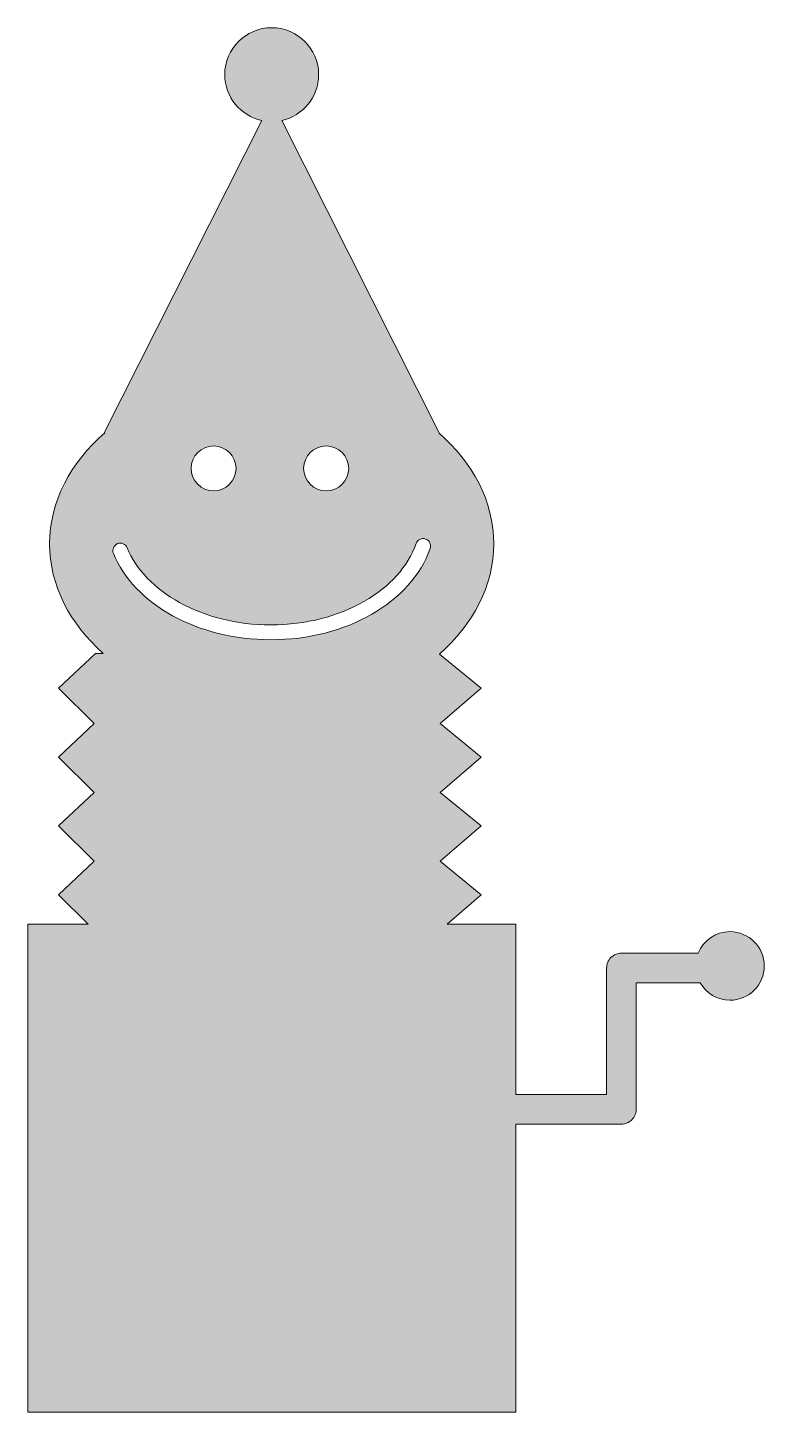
# Model space of a CAD drawing. Header units: inches. Extents: x 0 to 54, y 0 to 102.
import ezdxf

# ---------------------------------------------------------------- set-up
doc = ezdxf.new("R2010")
doc.units = ezdxf.units.IN
doc.header["$MEASUREMENT"] = 0
doc.layers.add('Layer 1', color=7, linetype='Continuous')

msp = doc.modelspace()

# ---------------------------------------------------------------- hatches: boundary and pattern name
at = {"layer": 'Layer 1', "true_color": 0xbed63a}
h = msp.add_hatch(color=63, dxfattribs=at)
h.dxf.hatch_style = 2
edge = h.paths.add_edge_path()
edge.add_spline(control_points=[(0, 0), (0, 0), (35.81, 0), (35.81, 0), (35.81, 0), (35.81, 21.15), (35.81, 21.15), (38.87, 21.15), (43.57, 21.15), (43.57, 21.15), (43.86, 21.15), (44.13, 21.26), (44.34, 21.47), (44.54, 21.67), (44.66, 21.95), (44.66, 22.24), (44.66, 22.24), (44.66, 31.51), (44.66, 31.51), (44.66, 31.51), (49.35, 31.51), (49.35, 31.51), (49.78, 30.75), (50.6, 30.24), (51.53, 30.24), (52.92, 30.24), (54.05, 31.36), (54.05, 32.75), (54.05, 34.14), (52.92, 35.27), (51.53, 35.27), (50.48, 35.27), (49.57, 34.61), (49.2, 33.69), (49.2, 33.69), (43.57, 33.69), (43.57, 33.69), (43.28, 33.69), (43, 33.57), (42.8, 33.37), (42.59, 33.17), (42.48, 32.89), (42.48, 32.6), (42.48, 32.6), (42.48, 23.33), (42.48, 23.33), (40.9, 23.33), (37.95, 23.33), (35.81, 23.33), (35.81, 23.33), (35.81, 35.81), (35.81, 35.81), (35.81, 35.81), (30.77, 35.81), (30.77, 35.81), (30.77, 35.81), (33.28, 37.97), (33.28, 37.97), (33.28, 37.97), (30.27, 40.43), (30.27, 40.43), (30.27, 40.43), (33.28, 43.03), (33.28, 43.03), (33.28, 43.03), (30.27, 45.48), (30.27, 45.48), (30.27, 45.48), (33.28, 48.08), (33.28, 48.08), (33.28, 48.08), (30.27, 50.54), (30.27, 50.54), (30.27, 50.54), (33.28, 53.13), (33.28, 53.13), (33.28, 53.13), (30.21, 55.64), (30.21, 55.64), (32.69, 57.81), (34.2, 60.64), (34.2, 63.73), (34.2, 66.84), (32.67, 69.69), (30.16, 71.86), (30.16, 71.86), (30.2, 71.86), (30.2, 71.86), (30.2, 71.86), (18.64, 94.79), (18.64, 94.79), (20.19, 95.13), (21.35, 96.51), (21.35, 98.16), (21.35, 100.06), (19.81, 101.6), (17.91, 101.6), (16, 101.6), (14.46, 100.06), (14.46, 98.16), (14.46, 96.51), (15.62, 95.13), (17.17, 94.79), (17.17, 94.79), (5.61, 71.86), (5.61, 71.86), (5.61, 71.86), (5.66, 71.86), (5.66, 71.86), (3.14, 69.69), (1.61, 66.84), (1.61, 63.73), (1.61, 60.66), (3.1, 57.85), (5.54, 55.69), (5.54, 55.69), (4.98, 55.69), (4.98, 55.69), (4.98, 55.69), (2.25, 53.13), (2.25, 53.13), (2.25, 53.13), (4.87, 50.54), (4.87, 50.54), (4.87, 50.54), (2.25, 48.08), (2.25, 48.08), (2.25, 48.08), (4.87, 45.49), (4.87, 45.49), (4.87, 45.49), (2.25, 43.03), (2.25, 43.03), (2.25, 43.03), (4.87, 40.43), (4.87, 40.43), (4.87, 40.43), (2.25, 37.97), (2.25, 37.97), (2.25, 37.97), (4.43, 35.81), (4.43, 35.81), (4.43, 35.81), (0, 35.81), (0, 35.81), (0, 35.81), (0, 0), (0, 0)], knot_values=[0, 0, 0, 0, 1, 1, 1, 2, 2, 2, 3, 3, 3, 4, 4, 4, 5, 5, 5, 6, 6, 6, 7, 7, 7, 8, 8, 8, 9, 9, 9, 10, 10, 10, 11, 11, 11, 12, 12, 12, 13, 13, 13, 14, 14, 14, 15, 15, 15, 16, 16, 16, 17, 17, 17, 18, 18, 18, 19, 19, 19, 20, 20, 20, 21, 21, 21, 22, 22, 22, 23, 23, 23, 24, 24, 24, 25, 25, 25, 26, 26, 26, 27, 27, 27, 28, 28, 28, 29, 29, 29, 30, 30, 30, 31, 31, 31, 32, 32, 32, 33, 33, 33, 34, 34, 34, 35, 35, 35, 36, 36, 36, 37, 37, 37, 38, 38, 38, 39, 39, 39, 40, 40, 40, 41, 41, 41, 42, 42, 42, 43, 43, 43, 44, 44, 44, 45, 45, 45, 46, 46, 46, 47, 47, 47, 48, 48, 48, 49, 49, 49, 49], degree=3, periodic=1)
edge = h.paths.add_edge_path()
edge.add_spline(control_points=[(21.9, 70.91), (22.82, 70.91), (23.56, 70.17), (23.56, 69.26), (23.56, 68.35), (22.82, 67.61), (21.9, 67.61), (20.99, 67.61), (20.25, 68.35), (20.25, 69.26), (20.25, 70.17), (20.99, 70.91), (21.9, 70.91)], knot_values=[0, 0, 0, 0, 1, 1, 1, 2, 2, 2, 3, 3, 3, 4, 4, 4, 4], degree=3, periodic=1)
edge = h.paths.add_edge_path()
edge.add_spline(control_points=[(13.64, 70.91), (14.55, 70.91), (15.29, 70.17), (15.29, 69.26), (15.29, 68.35), (14.55, 67.61), (13.64, 67.61), (12.73, 67.61), (11.99, 68.35), (11.99, 69.26), (11.99, 70.17), (12.73, 70.91), (13.64, 70.91)], knot_values=[0, 0, 0, 0, 1, 1, 1, 2, 2, 2, 3, 3, 3, 4, 4, 4, 4], degree=3, periodic=1)
edge = h.paths.add_edge_path()
edge.add_spline(control_points=[(6.59, 63.74), (6.87, 63.85), (7.19, 63.72), (7.3, 63.44), (7.95, 61.84), (9.31, 60.43), (11.15, 59.41), (13, 58.39), (15.32, 57.78), (17.84, 57.78), (20.45, 57.78), (22.83, 58.43), (24.71, 59.51), (26.58, 60.58), (27.92, 62.08), (28.5, 63.74), (28.5, 63.74), (28.5, 63.74), (28.5, 63.74), (28.6, 64.03), (28.91, 64.18), (29.19, 64.08), (29.48, 63.98), (29.63, 63.67), (29.53, 63.39), (28.85, 61.41), (27.3, 59.74), (25.25, 58.56), (23.2, 57.38), (20.63, 56.69), (17.84, 56.69), (15.14, 56.69), (12.65, 57.34), (10.63, 58.45), (8.61, 59.57), (7.06, 61.15), (6.29, 63.02), (6.18, 63.3), (6.31, 63.62), (6.59, 63.74)], knot_values=[0, 0, 0, 0, 1, 1, 1, 2, 2, 2, 3, 3, 3, 4, 4, 4, 5, 5, 5, 6, 6, 6, 7, 7, 7, 8, 8, 8, 9, 9, 9, 10, 10, 10, 11, 11, 11, 12, 12, 12, 13, 13, 13, 13], degree=3, periodic=1)

# ---------------------------------------------------------------- linework, layer by layer
at = {"layer": 'Layer 1', "lineweight": 0}
for points, knots in [([(0, 0), (0, 0), (35.81, 0), (35.81, 0), (35.81, 0), (35.81, 21.15), (35.81, 21.15), (38.87, 21.15), (43.57, 21.15), (43.57, 21.15), (43.86, 21.15), (44.13, 21.26), (44.34, 21.47), (44.54, 21.67), (44.66, 21.95), (44.66, 22.24), (44.66, 22.24), (44.66, 31.51), (44.66, 31.51), (44.66, 31.51), (49.35, 31.51), (49.35, 31.51), (49.78, 30.75), (50.6, 30.24), (51.53, 30.24), (52.92, 30.24), (54.05, 31.36), (54.05, 32.75), (54.05, 34.14), (52.92, 35.27), (51.53, 35.27), (50.48, 35.27), (49.57, 34.61), (49.2, 33.69), (49.2, 33.69), (43.57, 33.69), (43.57, 33.69), (43.28, 33.69), (43, 33.57), (42.8, 33.37), (42.59, 33.17), (42.48, 32.89), (42.48, 32.6), (42.48, 32.6), (42.48, 23.33), (42.48, 23.33), (40.9, 23.33), (37.95, 23.33), (35.81, 23.33), (35.81, 23.33), (35.81, 35.81), (35.81, 35.81), (35.81, 35.81), (30.77, 35.81), (30.77, 35.81), (30.77, 35.81), (33.28, 37.97), (33.28, 37.97), (33.28, 37.97), (30.27, 40.43), (30.27, 40.43), (30.27, 40.43), (33.28, 43.03), (33.28, 43.03), (33.28, 43.03), (30.27, 45.48), (30.27, 45.48), (30.27, 45.48), (33.28, 48.08), (33.28, 48.08), (33.28, 48.08), (30.27, 50.54), (30.27, 50.54), (30.27, 50.54), (33.28, 53.13), (33.28, 53.13), (33.28, 53.13), (30.21, 55.64), (30.21, 55.64), (32.69, 57.81), (34.2, 60.64), (34.2, 63.73), (34.2, 66.84), (32.67, 69.69), (30.16, 71.86), (30.16, 71.86), (30.2, 71.86), (30.2, 71.86), (30.2, 71.86), (18.64, 94.79), (18.64, 94.79), (20.19, 95.13), (21.35, 96.51), (21.35, 98.16), (21.35, 100.06), (19.81, 101.6), (17.91, 101.6), (16, 101.6), (14.46, 100.06), (14.46, 98.16), (14.46, 96.51), (15.62, 95.13), (17.17, 94.79), (17.17, 94.79), (5.61, 71.86), (5.61, 71.86), (5.61, 71.86), (5.66, 71.86), (5.66, 71.86), (3.14, 69.69), (1.61, 66.84), (1.61, 63.73), (1.61, 60.66), (3.1, 57.85), (5.54, 55.69), (5.54, 55.69), (4.98, 55.69), (4.98, 55.69), (4.98, 55.69), (2.25, 53.13), (2.25, 53.13), (2.25, 53.13), (4.87, 50.54), (4.87, 50.54), (4.87, 50.54), (2.25, 48.08), (2.25, 48.08), (2.25, 48.08), (4.87, 45.49), (4.87, 45.49), (4.87, 45.49), (2.25, 43.03), (2.25, 43.03), (2.25, 43.03), (4.87, 40.43), (4.87, 40.43), (4.87, 40.43), (2.25, 37.97), (2.25, 37.97), (2.25, 37.97), (4.43, 35.81), (4.43, 35.81), (4.43, 35.81), (0, 35.81), (0, 35.81), (0, 35.81), (0, 0), (0, 0)], [0, 0, 0, 0, 1, 1, 1, 2, 2, 2, 3, 3, 3, 4, 4, 4, 5, 5, 5, 6, 6, 6, 7, 7, 7, 8, 8, 8, 9, 9, 9, 10, 10, 10, 11, 11, 11, 12, 12, 12, 13, 13, 13, 14, 14, 14, 15, 15, 15, 16, 16, 16, 17, 17, 17, 18, 18, 18, 19, 19, 19, 20, 20, 20, 21, 21, 21, 22, 22, 22, 23, 23, 23, 24, 24, 24, 25, 25, 25, 26, 26, 26, 27, 27, 27, 28, 28, 28, 29, 29, 29, 30, 30, 30, 31, 31, 31, 32, 32, 32, 33, 33, 33, 34, 34, 34, 35, 35, 35, 36, 36, 36, 37, 37, 37, 38, 38, 38, 39, 39, 39, 40, 40, 40, 41, 41, 41, 42, 42, 42, 43, 43, 43, 44, 44, 44, 45, 45, 45, 46, 46, 46, 47, 47, 47, 48, 48, 48, 49, 49, 49, 49]), ([(13.64, 70.91), (14.55, 70.91), (15.29, 70.17), (15.29, 69.26), (15.29, 68.35), (14.55, 67.61), (13.64, 67.61), (12.73, 67.61), (11.99, 68.35), (11.99, 69.26), (11.99, 70.17), (12.73, 70.91), (13.64, 70.91)], [0, 0, 0, 0, 1, 1, 1, 2, 2, 2, 3, 3, 3, 4, 4, 4, 4]), ([(21.9, 70.91), (22.82, 70.91), (23.56, 70.17), (23.56, 69.26), (23.56, 68.35), (22.82, 67.61), (21.9, 67.61), (20.99, 67.61), (20.25, 68.35), (20.25, 69.26), (20.25, 70.17), (20.99, 70.91), (21.9, 70.91)], [0, 0, 0, 0, 1, 1, 1, 2, 2, 2, 3, 3, 3, 4, 4, 4, 4]), ([(6.59, 63.74), (6.87, 63.85), (7.19, 63.72), (7.3, 63.44), (7.95, 61.84), (9.31, 60.43), (11.15, 59.41), (13, 58.39), (15.32, 57.78), (17.84, 57.78), (20.45, 57.78), (22.83, 58.43), (24.71, 59.51), (26.58, 60.58), (27.92, 62.08), (28.5, 63.74), (28.5, 63.74), (28.5, 63.74), (28.5, 63.74), (28.6, 64.03), (28.91, 64.18), (29.19, 64.08), (29.48, 63.98), (29.63, 63.67), (29.53, 63.39), (28.85, 61.41), (27.3, 59.74), (25.25, 58.56), (23.2, 57.38), (20.63, 56.69), (17.84, 56.69), (15.14, 56.69), (12.65, 57.34), (10.63, 58.45), (8.61, 59.57), (7.06, 61.15), (6.29, 63.02), (6.18, 63.3), (6.31, 63.62), (6.59, 63.74)], [0, 0, 0, 0, 1, 1, 1, 2, 2, 2, 3, 3, 3, 4, 4, 4, 5, 5, 5, 6, 6, 6, 7, 7, 7, 8, 8, 8, 9, 9, 9, 10, 10, 10, 11, 11, 11, 12, 12, 12, 13, 13, 13, 13])]:
    msp.add_open_spline(points, degree=3, knots=knots, dxfattribs=at)

doc.saveas('drawing.dxf')
